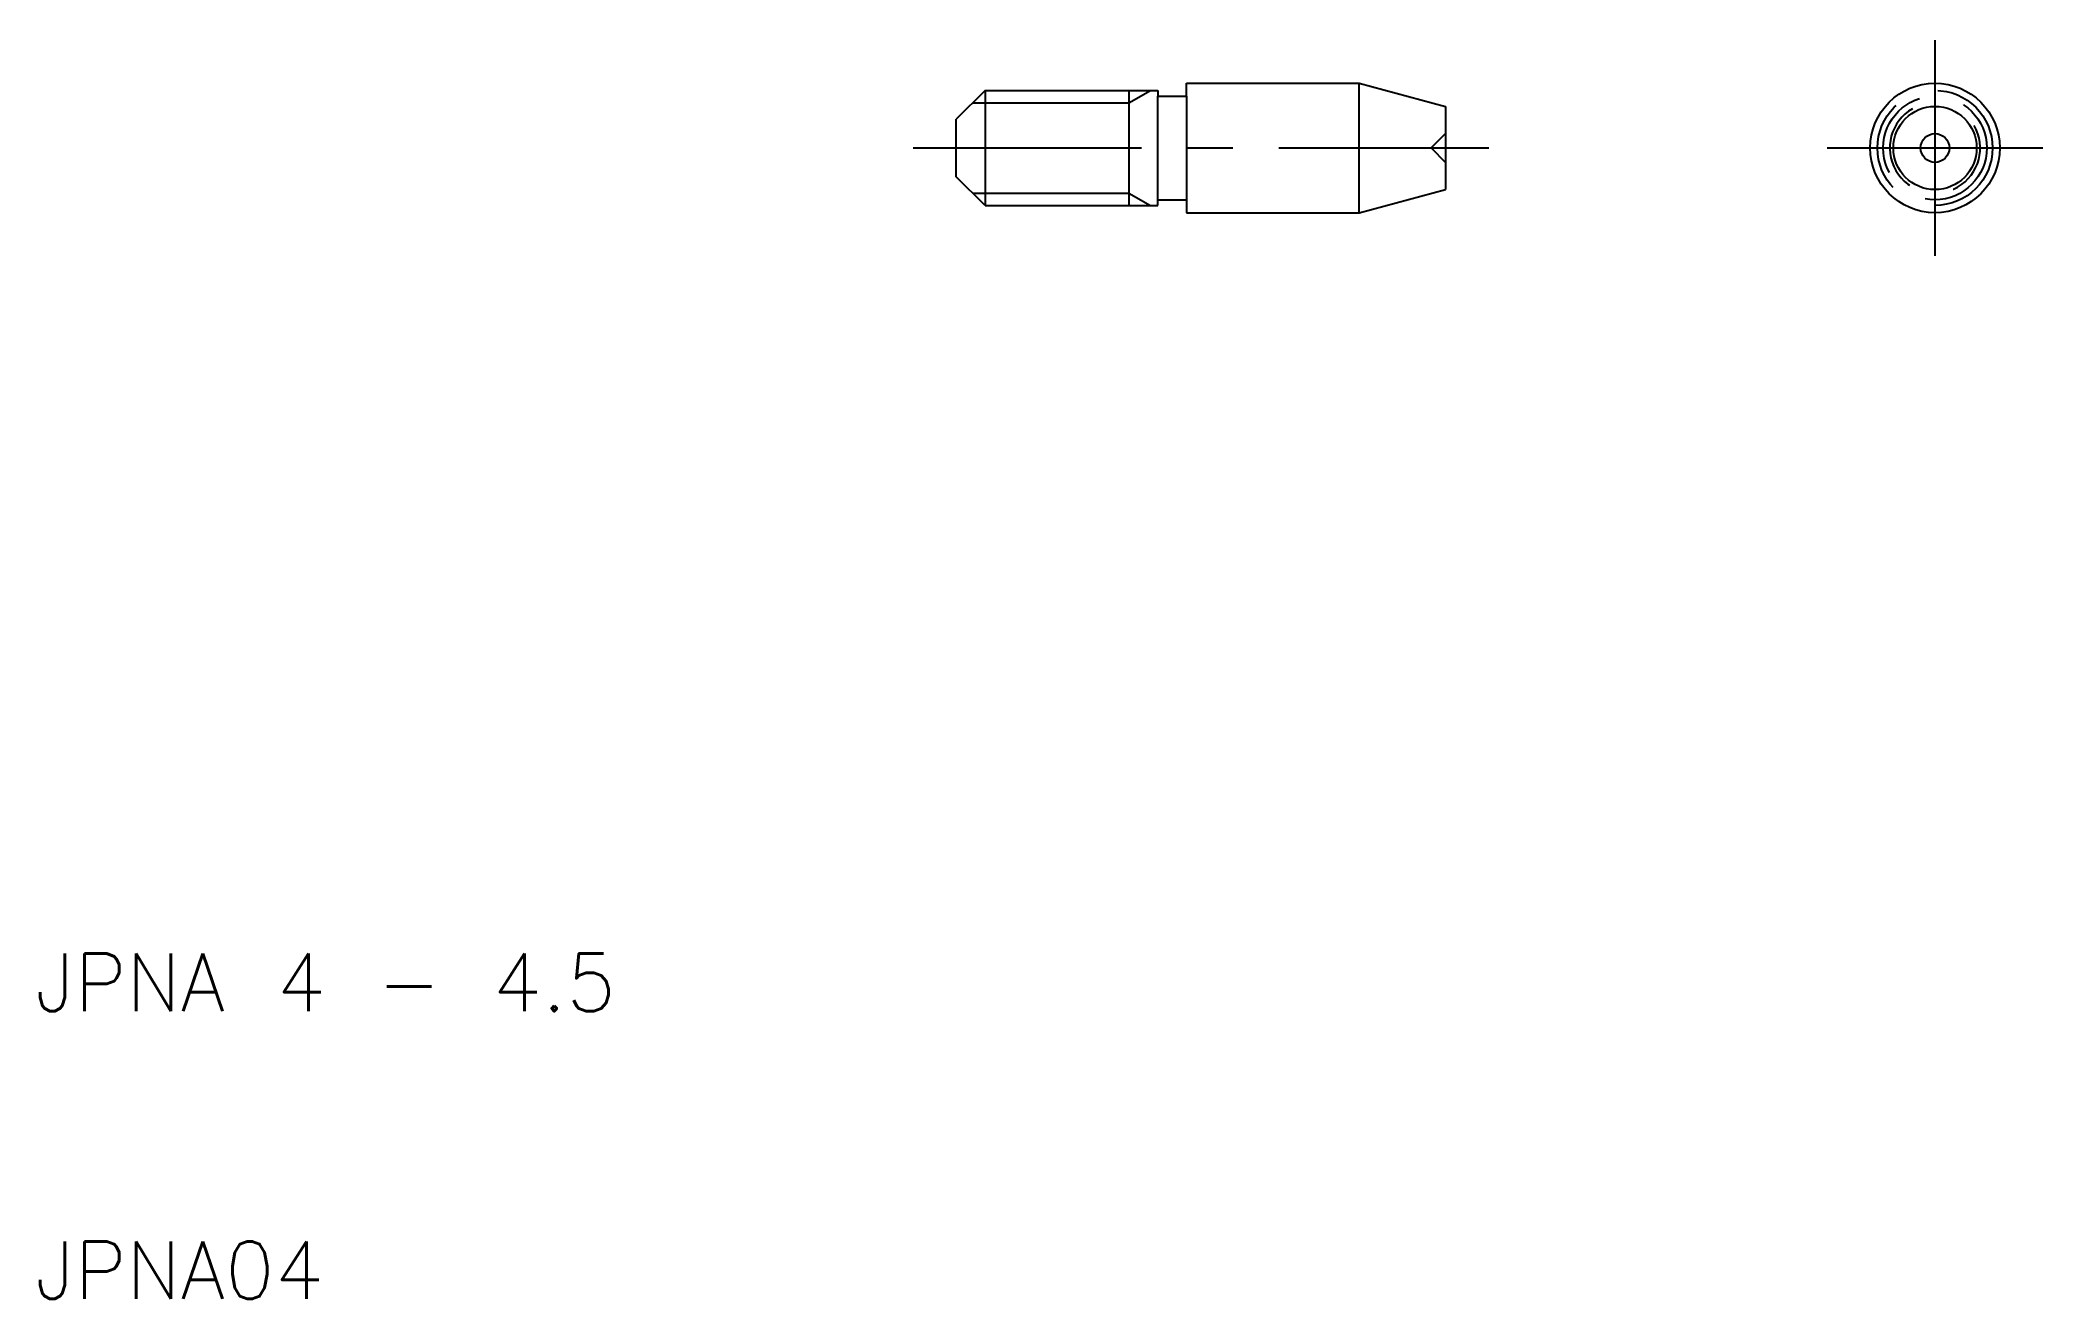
# Model space of a CAD drawing. Extents: x 10.2 to 79.8, y 10 to 53.8.
import ezdxf

# ---------------------------------------------------------------- set-up
doc = ezdxf.new("R2010")
doc.units = 0
doc.header["$LTSCALE"] = 0.25
doc.linetypes.add('CENTER', pattern=[50.8, 31.75, -6.35, 6.35, -6.35])
doc.linetypes.add('DASHED', pattern=[19.05, 12.7, -6.35])
doc.layers.get('0').update_dxf_attribs({"linetype": 'CONTINUOUS'})
doc.layers.add('CENTER', color=1, linetype='CENTER')
doc.styles.get("Standard").update_dxf_attribs({"font": 'txt.shx', "bigfont": 'extfont.shx'})

msp = doc.modelspace()

# ---------------------------------------------------------------- linework, layer by layer
for p, q in [((50, 52.25), (56, 52.25)), ((50, 51.8), (50, 52.25)), ((56, 47.75), (56, 52.25)), ((56, 52.25), (59, 51.446)), ((43, 52), (42, 51)), ((43, 52), (49, 52)), ((43, 52), (43, 48)), ((48, 52), (48, 48)), ((49, 52), (49, 51.8)), ((49, 48.2), (49, 51.8)), ((49, 51.8), (50, 51.8)), ((50, 51.8), (50, 48.2)), ((42, 49), (42, 51)), ((59, 51.446), (59, 48.554)), ((43, 48), (42, 49)), ((49, 48), (49, 48.2)), ((49, 48.2), (50, 48.2)), ((50, 48.2), (50, 47.75)), ((56, 47.75), (59, 48.554)), ((43, 48), (49, 48)), ((50, 47.75), (56, 47.75))]:
    msp.add_line(p, q)
at = {"color": 3}
for p, q in [((42.571, 51.571), (48, 51.571)), ((48, 51.571), (48.744, 52)), ((42.571, 48.429), (48, 48.429)), ((48, 48.429), (48.744, 48))]:
    msp.add_line(p, q, dxfattribs=at)
at = {"color": 3, "linetype": 'DASHED'}
for q in [(59, 50.5), (59, 49.5)]:
    msp.add_line((58.5, 50), q, dxfattribs=at)
for radius in [2.25, 1.446, 0.5]:
    msp.add_circle((76, 50), radius)
for radius in [2, 1.8]:
    msp.add_circle((76, 50), radius, dxfattribs=at)
msp.add_arc((76, 50), 1.571, 120, 30, dxfattribs=at)
at = {"layer": 'CENTER', "color": 1, "linetype": 'CENTER'}
for p, q in [((76, 53.75), (76, 46.25)), ((40.5, 50), (60.5, 50)), ((72.25, 50), (79.75, 50))]:
    msp.add_line(p, q, dxfattribs=at)

# ---------------------------------------------------------------- texts
for s, p in [('JPNA 4 - 4.5', (10, 20)), ('JPNA04', (10, 10))]:
    msp.add_text(s, height=2).set_placement(p)

doc.saveas('drawing.dxf')
